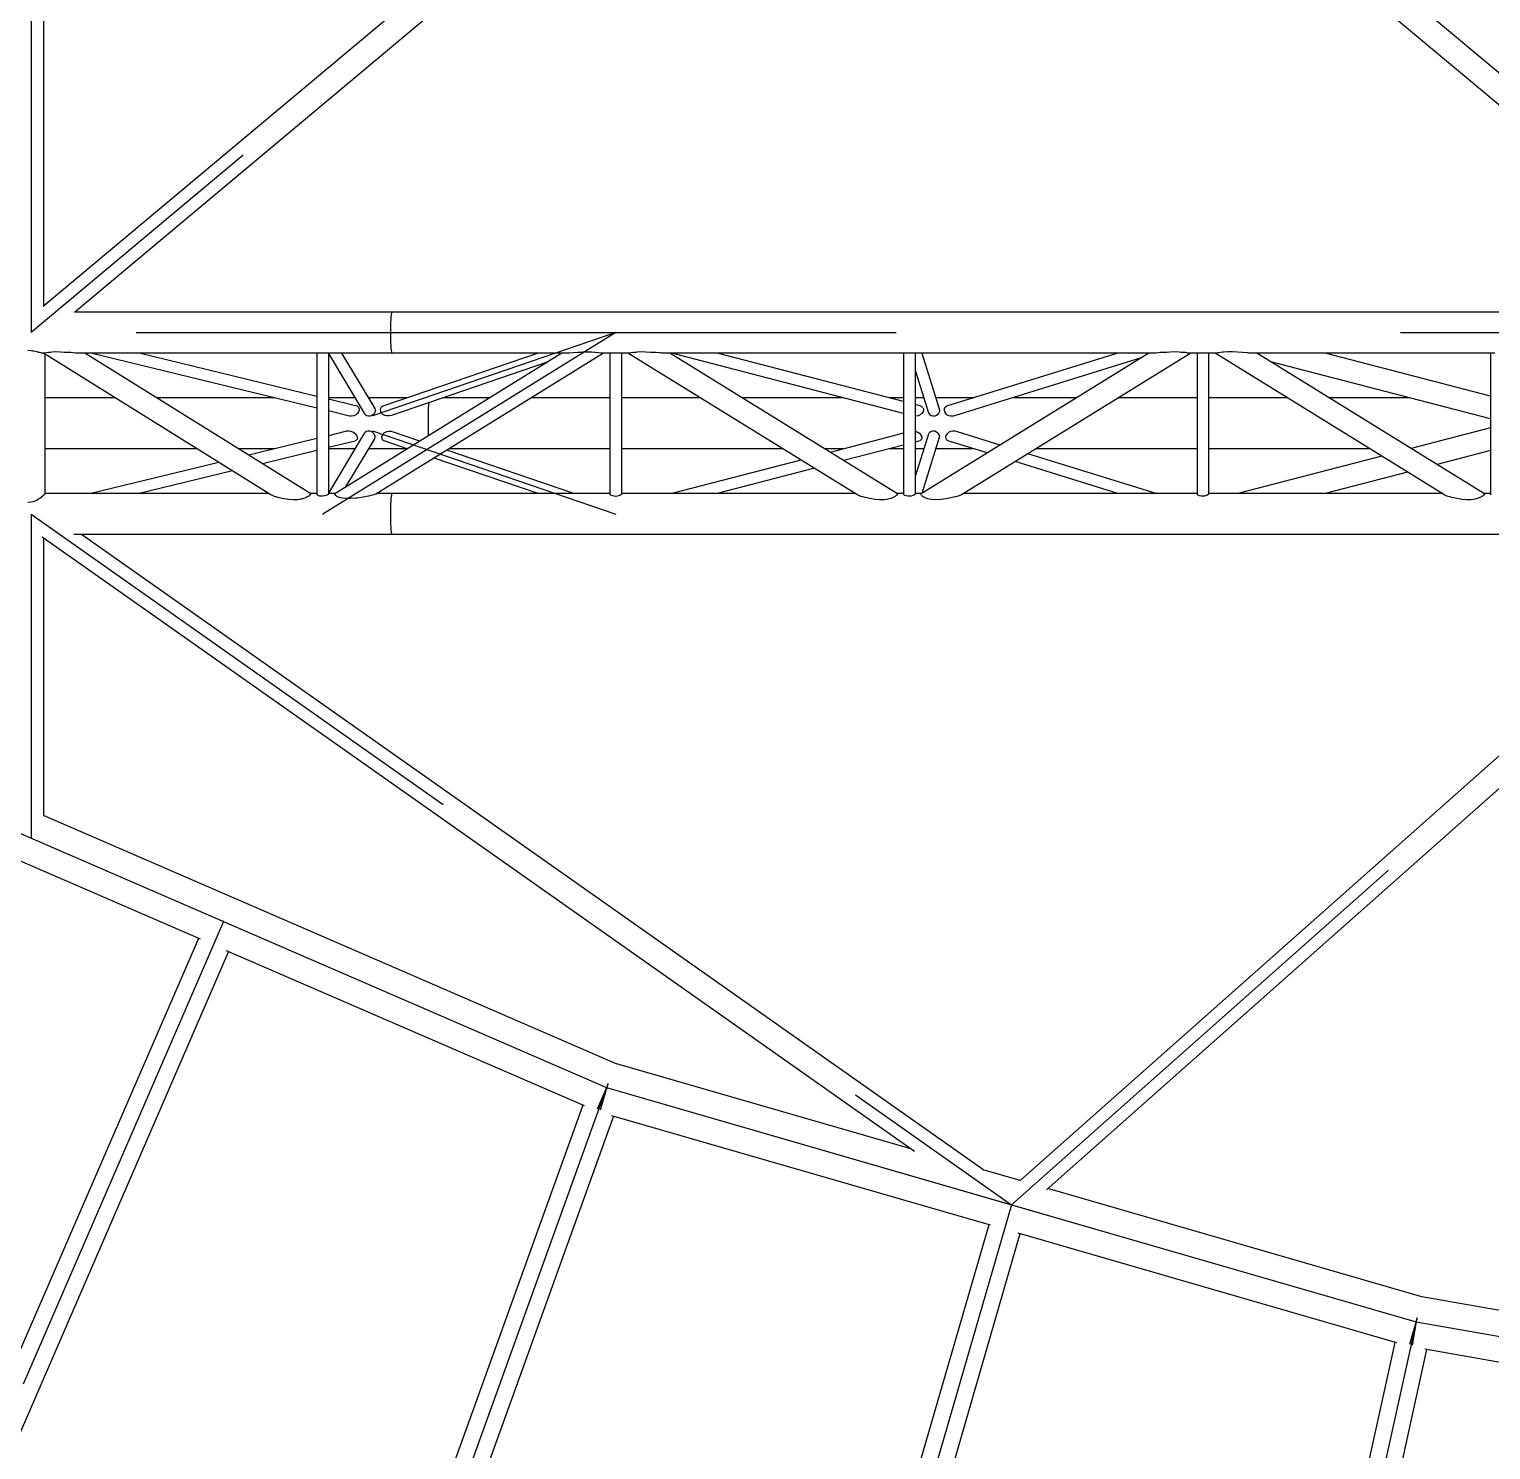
# Model space of a CAD drawing. Header units: millimetres. Extents: x 150209.93 to 150215.05, y 136675.65 to 136679.93.
# Drawn here: x 150210.9472 to 150211.237, y 136675.9511 to 136676.2329 of the extents above; entities that cross this region are included whole.
import ezdxf

# ---------------------------------------------------------------- set-up
doc = ezdxf.new("R2010")
doc.units = ezdxf.units.MM
doc.header["$LTSCALE"] = 0.25
doc.linetypes.add('CENTER', pattern=[50.8, 31.75, -6.35, 6.35, -6.35])
doc.linetypes.add('XKITLINE00', pattern=[0])

# ---------------------------------------------------------------- blocks, each defined once
blk = doc.blocks.new('çatıı')
at = {"color": 8, "linetype": 'CENTER'}
for p, q in [((10096.4, 4170.3), (11840, 2710.3)), ((11840, 4170.3), (10096.4, 2710.3)), ((10096.4, 4170.3), (10096.4, 2710.3)), ((9200.8, 2710.3), (10454.1, 2710.3)), ((10676, 2710.3), (10385.5, 2530.3)), ((10676, 2710.3), (10434.8, 2627.8)), ((10454.1, 2710.3), (11840, 2710.3)), ((10434.8, 2612.8), (10676, 2530.3)), ((10096.4, 2530.3), (11068.2, 1845.4)), ((10096.4, 2530.3), (10096.5, 2209)), ((11068.2, 1845.4), (11840, 2530.3)), ((9907.7, 2290.9), (10666.9, 1961.6)), ((9907.7, 2290.9), (10666.9, 1961.6)), ((9907.7, 2290.9), (10287.3, 2126.2)), ((10287.3, 2126.2), (9874.3, 1173.8)), ((10287.3, 2126.2), (9923.4, 1287.1)), ((10287.3, 2126.2), (10666.9, 1961.6)), ((10666.9, 1961.6), (10319.5, 997.3)), ((10666.9, 1961.6), (10361.4, 1113.5)), ((10666.9, 1961.6), (11469.5, 1729.3)), ((10666.9, 1961.6), (11469.5, 1729.3)), ((10666.9, 1961.6), (11068.2, 1845.4)), ((11068.2, 1845.4), (10779.5, 848)), ((11068.2, 1845.4), (10813.8, 966.6)), ((11068.2, 1845.4), (11469.5, 1729.3)), ((11469.5, 1729.3), (11248, 728.5)), ((11469.5, 1729.3), (11274.7, 849.1)), ((11469.5, 1729.3), (12015, 1633.6)), ((11469.5, 1729.3), (12015, 1633.6)), ((11469.5, 1729.3), (11840, 1664.3))]:
    blk.add_line(p, q, dxfattribs=at)
at = {"color": 8, "linetype": 'XKITLINE00'}
for p, q in [((10108.6, 4144.2), (10108.6, 2736.4)), ((11763.8, 4122.4), (10108.5, 2736.3)), ((11763.8, 4090.6), (10139.3, 2730.3)), ((11763.8, 2790), (10987.2, 3440.3)), ((11763.8, 2758.2), (10968.2, 3424.4)), ((10454.1, 2730.6), (10139.6, 2730.6)), ((10453.1, 2725.8), (10453, 2723.3)), ((10453.4, 2727.9), (10453.1, 2725.8)), ((10453.6, 2729.4), (10453.4, 2727.9)), ((10453.8, 2730.3), (10453.6, 2729.4)), ((10453.8, 2730.3), (10453.6, 2729.4)), ((10454.1, 2730.6), (10453.8, 2730.3)), ((10454.1, 2730.6), (10453.8, 2730.3)), ((11718.1, 2730.6), (10454.1, 2730.6)), ((10452.7, 2717.2), (10452.6, 2713.8)), ((10452.6, 2713.8), (10452.6, 2710.3)), ((10452.6, 2710.3), (10452.6, 2706.7)), ((10452.8, 2720.4), (10452.7, 2717.2)), ((10453, 2723.3), (10452.8, 2720.4)), ((10452.6, 2706.7), (10452.7, 2703.3)), ((10452.7, 2703.3), (10452.8, 2700.1)), ((10452.8, 2700.1), (10453, 2697.2)), ((10453, 2697.2), (10453.1, 2694.7)), ((10096.4, 2692.3), (10093.3, 2692.4)), ((10098, 2692), (10096.4, 2692.3)), ((10099.4, 2691.9), (10098, 2692)), ((10102.3, 2691.3), (10099.4, 2691.9)), ((10103.8, 2690.7), (10102.3, 2691.3)), ((10104.9, 2690.6), (10103.8, 2690.7)), ((10107.1, 2690), (10104.9, 2690.6)), ((10108.4, 2689.9), (10107.1, 2690)), ((10109.2, 2690), (10107.8, 2690)), ((10108.4, 2689.9), (10108.3, 2690)), ((10108.5, 2689.9), (10108.4, 2690)), ((10108.7, 2689.8), (10108.4, 2689.9)), ((10109.6, 2690), (10108.5, 2689.9)), ((10108.5, 2689.9), (10108.5, 2689.9)), ((10109.3, 2689.3), (10108.7, 2689.8)), ((10334, 2549.5), (10108.7, 2689.8)), ((10108.9, 2689.6), (10108.8, 2689.6)), ((10109.5, 2689.2), (10109.3, 2689.3)), ((10110.1, 2690), (10109.6, 2690)), ((10110, 2688.9), (10110, 2550.4)), ((10111.2, 2690.3), (10110.1, 2690)), ((10113.7, 2690.6), (10111.2, 2690.3)), ((10115.7, 2690.7), (10113.7, 2690.6)), ((10117, 2690.9), (10115.7, 2690.7)), ((10121, 2691.1), (10117, 2690.9)), ((10125.7, 2691), (10121, 2691.1)), ((10129.6, 2690.7), (10125.7, 2691)), ((10130.8, 2690.7), (10129.6, 2690.7)), ((10135.7, 2690.4), (10130.8, 2690.7)), ((10140.4, 2690), (10135.7, 2690.4)), ((10140.7, 2690), (10140.4, 2690)), ((10144.1, 2690), (10140.7, 2690)), ((10383.8, 2690), (10142.9, 2690)), ((10146.1, 2689.9), (10144.1, 2690)), ((10145.5, 2690), (10145.2, 2689.9)), ((10146.5, 2690), (10146.1, 2689.9)), ((10373.8, 2550.4), (10149.6, 2690)), ((10379.8, 2635.4), (10155.7, 2690)), ((10379.8, 2647), (10203.6, 2690)), ((10379.8, 2690), (10379.8, 2549.8)), ((10380.6, 2689.9), (10380.4, 2690)), ((10380.9, 2689.9), (10380.6, 2689.9)), ((10382.2, 2690), (10380.9, 2689.9)), ((10381.1, 2689.9), (10380.9, 2690)), ((10383.8, 2690), (10382.2, 2690)), ((10385.6, 2690), (10383.8, 2690)), ((10454.1, 2690), (10385.6, 2690)), ((10387.4, 2690), (10385.6, 2690)), ((10388.9, 2689.9), (10387.4, 2690)), ((10389.2, 2690), (10388.9, 2689.9)), ((10389.3, 2689.9), (10388.9, 2689.9)), ((10389.7, 2690), (10389.3, 2689.9)), ((10391.2, 2690), (10391.2, 2550.3)), ((10391.2, 2689.7), (10426.7, 2630.3)), ((10622.5, 2690), (10397.4, 2550.5)), ((10404.2, 2690), (10437.1, 2635.1)), ((10664, 2690), (10438.2, 2550.1)), ((10599.1, 2690), (10445.1, 2637.3)), ((10453.1, 2694.7), (10453.4, 2692.7)), ((10453.4, 2692.7), (10453.6, 2691.2)), ((10453.6, 2691.2), (10453.8, 2690.3)), ((10453.6, 2691.2), (10453.8, 2690.3)), ((10608.1, 2681), (10453.6, 2628.2)), ((10453.8, 2690.3), (10454.1, 2690)), ((10453.8, 2690.3), (10454.1, 2690)), ((10630.2, 2690), (10454.1, 2690)), ((10625.2, 2689.9), (10625.1, 2690)), ((10626.1, 2690), (10625.2, 2689.9)), ((10629.2, 2690), (10626.1, 2690)), ((10630, 2690), (10629.2, 2690)), ((10633.4, 2690.2), (10630, 2690)), ((10638.1, 2690.5), (10633.4, 2690.2)), ((10640.7, 2690.6), (10638.1, 2690.5)), ((10643.1, 2690.8), (10640.7, 2690.6)), ((10648, 2690.9), (10643.1, 2690.8)), ((10652.4, 2690.8), (10648, 2690.9)), ((10654.9, 2690.6), (10652.4, 2690.8)), ((10656, 2690.5), (10654.9, 2690.6)), ((10659.1, 2690.3), (10656, 2690.5)), ((10661.3, 2690), (10659.1, 2690.3)), ((10661.4, 2690), (10661.3, 2690)), ((10674.3, 2690), (10661.4, 2690)), ((10663.2, 2690), (10661.4, 2690)), ((10662.8, 2690), (10662.7, 2690)), ((10663.7, 2689.9), (10663.2, 2690)), ((10663.8, 2690), (10663.7, 2689.9)), ((10670.3, 2690), (10670.3, 2550)), ((10671.4, 2689.9), (10671.1, 2690)), ((10671.4, 2689.9), (10671.4, 2689.9)), ((10672.7, 2689.9), (10671.4, 2689.9)), ((10671.7, 2689.9), (10671.6, 2690)), ((10671.8, 2689.9), (10671.7, 2689.9)), ((10674.3, 2690), (10672.7, 2689.9)), ((10676, 2690), (10674.3, 2690)), ((10689.1, 2690), (10676, 2690)), ((10677.8, 2690), (10676, 2690)), ((10679.4, 2689.9), (10677.8, 2690)), ((10680.2, 2689.9), (10679.4, 2689.9)), ((10680.1, 2690), (10679.7, 2689.9)), ((10680.6, 2690), (10680.2, 2689.9)), ((10681.7, 2690), (10681.7, 2550.2)), ((10915.1, 2549.6), (10688.1, 2690)), ((10688.3, 2689.9), (10688.2, 2690)), ((10689.4, 2690), (10688.3, 2689.9)), ((10690.3, 2690), (10689.4, 2690)), ((10691.1, 2690.3), (10690.3, 2690)), ((10693.6, 2690.6), (10691.1, 2690.3)), ((10696, 2690.7), (10693.6, 2690.6)), ((10696.9, 2690.9), (10696, 2690.7)), ((10700.8, 2691.1), (10696.9, 2690.9)), ((10705.4, 2691), (10700.8, 2691.1)), ((10710.5, 2690.7), (10705.4, 2691)), ((10715.5, 2690.5), (10710.5, 2690.7)), ((10720.2, 2690.1), (10715.5, 2690.5)), ((10721.2, 2690), (10720.2, 2690.1)), ((10724, 2690), (10721.2, 2690)), ((10965.4, 2690), (10724, 2690)), ((10726.5, 2689.9), (10724, 2690)), ((10726, 2690), (10725.6, 2689.9)), ((10726.8, 2690), (10726.5, 2689.9)), ((10955.3, 2550.4), (10729.6, 2690)), ((10961.3, 2630.1), (10731.5, 2690)), ((10961.3, 2641.8), (10776.5, 2690)), ((10961.3, 2690), (10961.3, 2550)), ((10962.4, 2689.9), (10962.1, 2690)), ((10962.5, 2689.9), (10962.4, 2689.9)), ((10963.8, 2690), (10962.5, 2689.9)), ((10962.8, 2689.9), (10962.6, 2690)), ((10965.4, 2690), (10963.8, 2690)), ((10967.2, 2690), (10965.4, 2690)), ((11209.5, 2690), (10967.2, 2690)), ((10968.9, 2690), (10967.2, 2690)), ((10970.5, 2689.9), (10968.9, 2690)), ((10971.1, 2689.9), (10970.5, 2689.9)), ((10971.1, 2690), (10970.7, 2689.9)), ((10971.6, 2690), (10971.1, 2689.9)), ((10972.7, 2690), (10972.7, 2550.2)), ((11204.4, 2690), (10978.9, 2550.5)), ((10979.3, 2690), (10996.9, 2633.8)), ((11173.7, 2690), (11003.9, 2637.2)), ((11196.9, 2685.3), (11012.7, 2628)), ((11246, 2690), (11018.7, 2549.4)), ((11206.8, 2689.9), (11206.5, 2690)), ((11208, 2689.9), (11206.8, 2689.9)), ((11207.7, 2689.9), (11207.5, 2690)), ((11211.2, 2690), (11208, 2689.9)), ((11211.6, 2690), (11211.2, 2690)), ((11215.6, 2690.4), (11211.6, 2690)), ((11220.3, 2690.7), (11215.6, 2690.4)), ((11222.4, 2690.7), (11220.3, 2690.7)), ((11225.4, 2691), (11222.4, 2690.7)), ((11230.3, 2691.1), (11225.4, 2691)), ((11234.5, 2691), (11230.3, 2691.1)), ((11236.6, 2690.7), (11234.5, 2691)), ((11238.2, 2690.7), (11236.6, 2690.7)), ((11241.2, 2690.4), (11238.2, 2690.7)), ((11243.1, 2690), (11241.2, 2690.4)), ((11243.4, 2690), (11243.1, 2690)), ((11245.1, 2689.9), (11243.4, 2690)), ((11256.2, 2690), (11244.3, 2690)), ((11245.5, 2689.9), (11245.1, 2689.9)), ((11245.7, 2690), (11245.5, 2689.9)), ((11252.3, 2690), (11252.3, 2550)), ((11253.3, 2689.9), (11253.1, 2690)), ((11253.4, 2689.9), (11253.3, 2689.9)), ((11254.7, 2689.9), (11253.4, 2689.9)), ((11253.7, 2689.9), (11253.5, 2690)), ((11253.8, 2689.9), (11253.7, 2689.9)), ((11256.2, 2690), (11254.7, 2689.9)), ((11258, 2690), (11256.2, 2690)), ((11271.1, 2690), (11258, 2690)), ((11259.8, 2690), (11258, 2690)), ((11261.4, 2689.9), (11259.8, 2690)), ((11262.1, 2689.9), (11261.4, 2689.9)), ((11262.1, 2690), (11261.7, 2689.9)), ((11262.6, 2690), (11262.1, 2689.9)), ((11263.7, 2690), (11263.7, 2550.2)), ((11497, 2549.6), (11270.1, 2690)), ((11270.3, 2689.9), (11270.2, 2690)), ((11271.4, 2690), (11270.3, 2689.9)), ((11272.3, 2690), (11271.4, 2690)), ((11273.1, 2690.3), (11272.3, 2690)), ((11275.5, 2690.6), (11273.1, 2690.3)), ((11278, 2690.8), (11275.5, 2690.6)), ((11278.8, 2690.9), (11278, 2690.8)), ((11282.7, 2691.1), (11278.8, 2690.9)), ((11287.4, 2691.1), (11282.7, 2691.1)), ((11292.5, 2690.8), (11287.4, 2691.1)), ((11297.4, 2690.5), (11292.5, 2690.8)), ((11302.2, 2690.1), (11297.4, 2690.5)), ((11303.2, 2690), (11302.2, 2690.1)), ((11306, 2690), (11303.2, 2690)), ((11547.4, 2690), (11306, 2690)), ((11308.5, 2689.9), (11306, 2690)), ((11308, 2690), (11307.7, 2689.9)), ((11308.8, 2689.9), (11308.5, 2689.9)), ((11309, 2690), (11308.8, 2689.9)), ((11537.3, 2550.4), (11311.6, 2690)), ((11543.3, 2624.7), (11325.4, 2681.4)), ((11543.3, 2647.3), (11379.4, 2690)), ((11543.3, 2690), (11543.3, 2550)), ((10972.7, 2673.1), (10985.7, 2631.6)), ((10179.5, 2645.7), (10110, 2645.7)), ((10337.5, 2645.7), (10220.8, 2645.7)), ((10417.5, 2645.7), (10391.2, 2645.7)), ((10418.1, 2637.7), (10391.2, 2644.2)), ((10419.9, 2637.2), (10418.1, 2637.7)), ((10420.6, 2636.6), (10419.9, 2637.2)), ((10469.6, 2645.7), (10430.7, 2645.7)), ((10445.1, 2637.3), (10444.1, 2636.7)), ((10490.4, 2638.2), (10490.2, 2635.2)), ((10490.7, 2640.8), (10490.4, 2638.2)), ((10490.7, 2640.9), (10490.7, 2640.8)), ((10551, 2645.7), (10504.7, 2645.7)), ((10670.3, 2645.7), (10592.5, 2645.7)), ((10759.7, 2645.7), (10681.7, 2645.7)), ((10901.6, 2645.7), (10801.2, 2645.7)), ((10961.3, 2645.7), (10946.6, 2645.7)), ((10981.3, 2645.7), (10972.7, 2645.7)), ((10977.6, 2637.6), (10972.7, 2638.9)), ((10979.3, 2637.1), (10977.6, 2637.6)), ((10979.9, 2636.5), (10979.3, 2637.1)), ((11031.3, 2645.7), (10993.2, 2645.7)), ((11003.9, 2637.2), (11003, 2636.5)), ((11132.8, 2645.7), (11069.5, 2645.7)), ((11252.3, 2645.7), (11174.4, 2645.7)), ((11341.7, 2645.7), (11263.7, 2645.7)), ((11462.6, 2645.7), (11383.2, 2645.7)), ((10412, 2627.5), (10391.2, 2632.6)), ((10414.2, 2627.5), (10412, 2627.5)), ((10416.4, 2627.9), (10414.2, 2627.5)), ((10418.4, 2628.9), (10416.4, 2627.9)), ((10419.2, 2629.7), (10418.4, 2628.9)), ((10420, 2630.2), (10419.2, 2629.7)), ((10421.1, 2631.8), (10420, 2630.2)), ((10421.1, 2636.2), (10420.6, 2636.6)), ((10421.1, 2636.2), (10421.7, 2634.9)), ((10421.6, 2633.3), (10421.1, 2631.8)), ((10421.7, 2633.4), (10421.6, 2633.3)), ((10421.7, 2634.9), (10421.7, 2633.4)), ((10426.7, 2630.3), (10427.2, 2629.6)), ((10427.2, 2629.6), (10427.7, 2628.9)), ((10429.1, 2627.9), (10427.7, 2628.9)), ((10430.8, 2627.4), (10429.1, 2627.9)), ((10432.5, 2627.5), (10430.8, 2627.4)), ((10434.2, 2628), (10432.5, 2627.5)), ((10435.7, 2629), (10434.2, 2628)), ((10436.2, 2629.6), (10435.7, 2629)), ((10436.8, 2630.4), (10436.2, 2629.6)), ((10437.4, 2632), (10436.8, 2630.4)), ((10437.1, 2635.1), (10437.5, 2633.6)), ((10437.5, 2633.2), (10437.4, 2632)), ((10437.5, 2633.6), (10437.5, 2633.2)), ((10442.7, 2635.1), (10442.4, 2633.6)), ((10442.4, 2633.6), (10442.5, 2633.4)), ((10442.5, 2633.4), (10442.7, 2632)), ((10443.6, 2636.4), (10442.7, 2635.1)), ((10442.7, 2632), (10443.7, 2630.4)), ((10444.1, 2636.7), (10443.6, 2636.4)), ((10444.4, 2629.8), (10443.7, 2630.4)), ((10445.1, 2629.1), (10444.4, 2629.8)), ((10447, 2628.1), (10445.1, 2629.1)), ((10449.2, 2627.6), (10447, 2628.1)), ((10451.4, 2627.6), (10449.2, 2627.6)), ((10453.6, 2628.2), (10451.4, 2627.6)), ((10490, 2628.1), (10489.9, 2624.2)), ((10489.9, 2624.2), (10489.9, 2620.3)), ((10490.1, 2631.8), (10490, 2628.1)), ((10490.2, 2635.2), (10490.1, 2631.8)), ((10973.6, 2627.4), (10972.7, 2627.4)), ((10975.8, 2627.8), (10973.6, 2627.4)), ((10977.8, 2628.7), (10975.8, 2627.8)), ((10978.9, 2629.6), (10977.8, 2628.7)), ((10979.4, 2630), (10978.9, 2629.6)), ((10980.6, 2631.6), (10979.4, 2630)), ((10980.5, 2636.1), (10979.9, 2636.5)), ((10980.5, 2636.1), (10981.2, 2634.8)), ((10981.1, 2633.2), (10980.6, 2631.6)), ((10981.2, 2634.8), (10981.1, 2633.2)), ((10985.7, 2631.6), (10986.3, 2630.1)), ((10986.3, 2630.1), (10986.6, 2629.6)), ((10986.6, 2629.6), (10987.4, 2628.8)), ((10988.8, 2627.8), (10987.4, 2628.8)), ((10990.6, 2627.4), (10988.8, 2627.8)), ((10992.3, 2627.5), (10990.6, 2627.4)), ((10994, 2628.1), (10992.3, 2627.5)), ((10995.4, 2629.2), (10994, 2628.1)), ((10995.7, 2629.6), (10995.4, 2629.2)), ((10996.4, 2630.6), (10995.7, 2629.6)), ((10996.9, 2632.2), (10996.4, 2630.6)), ((10996.9, 2633.8), (10996.9, 2633.2)), ((10996.9, 2633.2), (10996.9, 2632.2)), ((11001.7, 2635), (11001.5, 2633.4)), ((11001.5, 2633.4), (11001.5, 2633.2)), ((11001.5, 2633.2), (11001.8, 2631.8)), ((11002.5, 2636.2), (11001.7, 2635)), ((11001.8, 2631.8), (11002.8, 2630.2)), ((11003, 2636.5), (11002.5, 2636.2)), ((11003.5, 2629.6), (11002.8, 2630.2)), ((11004.3, 2628.9), (11003.5, 2629.6)), ((11006.1, 2627.9), (11004.3, 2628.9)), ((11008.3, 2627.4), (11006.1, 2627.9)), ((11010.6, 2627.5), (11008.3, 2627.4)), ((11012.7, 2628), (11010.6, 2627.5)), ((10409.1, 2612.4), (10391.2, 2608)), ((10426.4, 2609.9), (10391.2, 2550.9)), ((10411.5, 2612.5), (10409.1, 2612.4)), ((10413.8, 2612.1), (10411.5, 2612.5)), ((10415.9, 2611.2), (10413.8, 2612.1)), ((10417.2, 2610.2), (10415.9, 2611.2)), ((10417.7, 2609.9), (10417.2, 2610.2)), ((10417.7, 2609.9), (10419, 2608.4)), ((10419, 2608.4), (10419.7, 2606.8)), ((10426.7, 2610.3), (10426.4, 2609.9)), ((10427.5, 2611.2), (10426.7, 2610.3)), ((10428.9, 2612.1), (10427.5, 2611.2)), ((10430.6, 2612.5), (10428.9, 2612.1)), ((10432.4, 2612.4), (10430.6, 2612.5)), ((10434.1, 2611.8), (10432.4, 2612.4)), ((10435.5, 2610.8), (10434.1, 2611.8)), ((10435.5, 2610.8), (10435.8, 2610.3)), ((10435.8, 2610.3), (10436.5, 2609.4)), ((10436.5, 2609.4), (10437.1, 2607.8)), ((10444.3, 2608.1), (10443.9, 2606.5)), ((10445.3, 2609.6), (10444.3, 2608.1)), ((10445.9, 2610.1), (10445.3, 2609.6)), ((10446.9, 2610.9), (10445.9, 2610.1)), ((10448.8, 2611.9), (10446.9, 2610.9)), ((10451.1, 2612.3), (10448.8, 2611.9)), ((10453.4, 2612.3), (10451.1, 2612.3)), ((10455.6, 2611.7), (10453.4, 2612.3)), ((10481.7, 2602.7), (10455.6, 2611.7)), ((10489.9, 2620.3), (10489.9, 2616.3)), ((10489.9, 2616.3), (10490, 2612.4)), ((10490, 2612.4), (10490.1, 2608.7)), ((10490.1, 2608.7), (10490.1, 2608)), ((10961.3, 2610.4), (10888.7, 2591.5)), ((10973.5, 2612.2), (10972.7, 2612.3)), ((10985.6, 2608.5), (10972.7, 2567.5)), ((10975.6, 2611.3), (10973.5, 2612.2)), ((10977, 2610.3), (10975.6, 2611.3)), ((10977.3, 2610.1), (10977, 2610.3)), ((10977.3, 2610.1), (10978.6, 2608.6)), ((10978.6, 2608.6), (10979.3, 2607)), ((10986.2, 2610), (10985.6, 2608.5)), ((10986.4, 2610.3), (10986.2, 2610)), ((10987.3, 2611.3), (10986.4, 2610.3)), ((10988.8, 2612.2), (10987.3, 2611.3)), ((10990.5, 2612.6), (10988.8, 2612.2)), ((10992.3, 2612.4), (10990.5, 2612.6)), ((10994, 2611.7), (10992.3, 2612.4)), ((10995.3, 2610.6), (10994, 2611.7)), ((10995.3, 2610.6), (10995.6, 2610.3)), ((10995.6, 2610.3), (10996.3, 2609.2)), ((10996.3, 2609.2), (10996.8, 2607.6)), ((11003.3, 2608.3), (11003, 2606.7)), ((11004.4, 2609.8), (11003.3, 2608.3)), ((11005, 2610.3), (11004.4, 2609.8)), ((11006, 2611.1), (11005, 2610.3)), ((11008, 2612.1), (11006, 2611.1)), ((11010.3, 2612.5), (11008, 2612.1)), ((11012.6, 2612.5), (11010.3, 2612.5)), ((11014.8, 2611.9), (11012.6, 2612.5)), ((11057, 2598.8), (11014.8, 2611.9)), ((11543.3, 2615.8), (11464.6, 2595.3)), ((10261.1, 2594.9), (10110, 2594.9)), ((10337.4, 2594.9), (10302.4, 2594.9)), ((10379.8, 2605.2), (10312.2, 2588.7)), ((10416.4, 2602.4), (10391.2, 2596.3)), ((10417.5, 2594.9), (10391.2, 2594.9)), ((10436.7, 2604.8), (10408.2, 2557.2)), ((10418.1, 2603), (10416.4, 2602.4)), ((10418.7, 2603.5), (10418.1, 2603)), ((10419.3, 2604), (10418.7, 2603.5)), ((10419.9, 2605.3), (10419.3, 2604)), ((10419.7, 2606.8), (10419.7, 2606.7)), ((10419.7, 2606.7), (10419.9, 2605.3)), ((10469, 2594.9), (10430.7, 2594.9)), ((10437.1, 2606.2), (10436.7, 2604.8)), ((10437.1, 2607.8), (10437.1, 2606.7)), ((10437.1, 2606.7), (10437.1, 2606.2)), ((10443.9, 2606.5), (10444.1, 2605)), ((10443.9, 2606.5), (10443.9, 2606.5)), ((10444.1, 2605), (10445, 2603.7)), ((10445.6, 2603.3), (10445, 2603.7)), ((10446.4, 2602.8), (10445.6, 2603.3)), ((10469.2, 2595), (10446.4, 2602.8)), ((10634.3, 2550.6), (10508.4, 2593.6)), ((10670.3, 2594.9), (10510.5, 2594.9)), ((10841.9, 2594.9), (10681.7, 2594.9)), ((10901.6, 2594.9), (10883.3, 2594.9)), ((10961.3, 2598.7), (10902.1, 2583.3)), ((10961.3, 2594.9), (10946.6, 2594.9)), ((10976, 2602.5), (10972.7, 2601.7)), ((10981.3, 2594.9), (10972.7, 2594.9)), ((10977.7, 2603.1), (10976, 2602.5)), ((10978.1, 2603.5), (10977.7, 2603.1)), ((10978.9, 2604.1), (10978.1, 2603.5)), ((10979.5, 2605.4), (10978.9, 2604.1)), ((10979.3, 2607), (10979.3, 2606.7)), ((10979.3, 2606.7), (10979.5, 2605.4)), ((10996.7, 2606.1), (10979.4, 2550.8)), ((11031.3, 2594.9), (10993.2, 2594.9)), ((10996.8, 2607.6), (10996.7, 2606.7)), ((10996.7, 2606.7), (10996.7, 2606.1)), ((11002.9, 2606.7), (11003.1, 2605.2)), ((11003, 2606.7), (11002.9, 2606.7)), ((11003.1, 2605.2), (11003.9, 2603.9)), ((11004.5, 2603.5), (11003.9, 2603.9)), ((11005.3, 2603), (11004.5, 2603.5)), ((11044.2, 2590.9), (11005.3, 2603)), ((11252.3, 2594.9), (11092.2, 2594.9)), ((11423.8, 2594.9), (11263.7, 2594.9)), ((10282.6, 2581.5), (10155.7, 2550.6)), ((10379.8, 2593.5), (10325.7, 2580.3)), ((10599.1, 2550.6), (10495.9, 2585.9)), ((10859.5, 2583.9), (10731.5, 2550.6)), ((11173.7, 2550.6), (11071.8, 2582.3)), ((11211.8, 2550.6), (11084.6, 2590.2)), ((11435.4, 2587.7), (11292.7, 2550.6)), ((11543.3, 2593.3), (11490.2, 2579.5)), ((10296, 2573.1), (10203.6, 2550.6)), ((10872.9, 2575.7), (10776.5, 2550.6)), ((11461, 2571.9), (11379.2, 2550.6)), ((10109.8, 2550.1), (10109.7, 2549.7)), ((10110, 2550.4), (10109.8, 2550.1)), ((10332.2, 2550.6), (10110, 2550.6)), ((10379.8, 2550.6), (10373.5, 2550.6)), ((10373.8, 2550.4), (10373.5, 2550.1)), ((10373.5, 2550.1), (10373.5, 2550)), ((10391.1, 2550.1), (10390.9, 2549.8)), ((10391.2, 2550.3), (10391.1, 2550.1)), ((10397.5, 2550.6), (10391.2, 2550.6)), ((10397.4, 2550.4), (10397.1, 2550.2)), ((10397.1, 2550.2), (10397.4, 2549.6)), ((10397.4, 2550.5), (10397.4, 2550.4)), ((10438.2, 2550.1), (10436.6, 2549.6)), ((10454.1, 2550.6), (10439, 2550.6)), ((10453.8, 2550.3), (10453.6, 2549.4)), ((10453.8, 2550.3), (10453.6, 2549.4)), ((10454.1, 2550.6), (10453.8, 2550.3)), ((10454.1, 2550.6), (10453.8, 2550.3)), ((10670.3, 2550.6), (10454.1, 2550.6)), ((10681.7, 2550.1), (10681.5, 2549.7)), ((10913.5, 2550.6), (10681.7, 2550.6)), ((10681.7, 2550.2), (10681.7, 2550.1)), ((10961.3, 2550.6), (10955, 2550.6)), ((10955.3, 2550.4), (10955.1, 2550.1)), ((10955.1, 2550.1), (10955.2, 2549.9)), ((10972.7, 2550.1), (10972.5, 2549.7)), ((10979.1, 2550.6), (10972.7, 2550.6)), ((10972.7, 2550.2), (10972.7, 2550.1)), ((10978.9, 2550.5), (10978.6, 2550.1)), ((10978.6, 2550.1), (10978.6, 2549.4)), ((11252.3, 2550.6), (11020.6, 2550.6)), ((11263.7, 2550.1), (11263.4, 2549.7)), ((11495.4, 2550.6), (11263.7, 2550.6)), ((11263.7, 2550.2), (11263.7, 2550.1)), ((11543.3, 2550.6), (11536.9, 2550.6)), ((11537.3, 2550.4), (11537, 2550.1)), ((11537, 2550.1), (11537.1, 2549.9)), ((10096.4, 2542), (10093.3, 2541.9)), ((10098, 2542.4), (10096.4, 2542)), ((10099.4, 2542.8), (10098, 2542.4)), ((10102.3, 2544), (10099.4, 2542.8)), ((10103.8, 2545.1), (10102.3, 2544)), ((10104.9, 2545.6), (10103.8, 2545.1)), ((10107.1, 2547.3), (10104.9, 2545.6)), ((10108.7, 2548.7), (10107.1, 2547.3)), ((10108.9, 2549), (10108.7, 2548.7)), ((10109.7, 2549.7), (10108.9, 2549)), ((10334.8, 2549), (10334, 2549.5)), ((10335.6, 2548.6), (10334.8, 2549)), ((10338.4, 2547.5), (10335.6, 2548.6)), ((10339.3, 2547.3), (10338.4, 2547.5)), ((10342.4, 2546.4), (10339.3, 2547.3)), ((10346.9, 2545.5), (10342.4, 2546.4)), ((10349.6, 2545.1), (10346.9, 2545.5)), ((10351.7, 2544.8), (10349.6, 2545.1)), ((10356.5, 2544.4), (10351.7, 2544.8)), ((10360.8, 2544.6), (10356.5, 2544.4)), ((10363.5, 2545.1), (10360.8, 2544.6)), ((10364.4, 2545.2), (10363.5, 2545.1)), ((10367.5, 2546.1), (10364.4, 2545.2)), ((10369.8, 2547.2), (10367.5, 2546.1)), ((10369.9, 2547.3), (10369.8, 2547.2)), ((10371.7, 2548.2), (10369.9, 2547.3)), ((10372.4, 2549), (10371.7, 2548.2)), ((10372.9, 2549.2), (10372.4, 2549)), ((10373.5, 2550), (10372.9, 2549.2)), ((10379.8, 2549.8), (10380.1, 2549.3)), ((10380.6, 2549), (10380.1, 2549.3)), ((10380.9, 2548.8), (10380.6, 2549)), ((10382.2, 2548.2), (10380.9, 2548.8)), ((10383.8, 2548), (10382.2, 2548.2)), ((10385.6, 2548), (10383.8, 2548)), ((10387.4, 2548.3), (10385.6, 2548)), ((10388.9, 2548.8), (10387.4, 2548.3)), ((10389.3, 2549), (10388.9, 2548.8)), ((10390.2, 2549.3), (10389.3, 2549)), ((10390.9, 2549.8), (10390.2, 2549.3)), ((10397.4, 2549.6), (10398.1, 2548.7)), ((10397.4, 2549.6), (10397.4, 2549.6)), ((10399.2, 2548.2), (10398.1, 2548.7)), ((10399.2, 2548.2), (10399.6, 2547.7)), ((10401.9, 2546.8), (10399.6, 2547.7)), ((10404.8, 2546.2), (10401.9, 2546.8)), ((10405, 2546.1), (10404.8, 2546.2)), ((10408.8, 2545.6), (10405, 2546.1)), ((10413.5, 2545.6), (10408.8, 2545.6)), ((10418.7, 2546), (10413.5, 2545.6)), ((10419.6, 2546.2), (10418.7, 2546)), ((10423.9, 2546.7), (10419.6, 2546.2)), ((10428.8, 2547.6), (10423.9, 2546.7)), ((10430.9, 2548.2), (10428.8, 2547.6)), ((10433.1, 2548.6), (10430.9, 2548.2)), ((10436.4, 2549.5), (10433.1, 2548.6)), ((10436.6, 2549.6), (10436.4, 2549.5)), ((10452.7, 2537.2), (10452.6, 2533.8)), ((10452.8, 2540.4), (10452.7, 2537.2)), ((10452.9, 2543.3), (10452.8, 2540.4)), ((10453.1, 2545.8), (10452.9, 2543.3)), ((10453.3, 2547.9), (10453.1, 2545.8)), ((10453.6, 2549.4), (10453.3, 2547.9)), ((10670.3, 2550), (10670.6, 2549.4)), ((10671.4, 2549), (10670.6, 2549.4)), ((10671.4, 2548.9), (10671.4, 2549)), ((10672.7, 2548.4), (10671.4, 2548.9)), ((10674.3, 2548), (10672.7, 2548.4)), ((10676, 2547.9), (10674.3, 2548)), ((10677.8, 2548.1), (10676, 2547.9)), ((10679.4, 2548.6), (10677.8, 2548.1)), ((10680.2, 2549), (10679.4, 2548.6)), ((10680.6, 2549.2), (10680.2, 2549)), ((10681.5, 2549.7), (10680.6, 2549.2)), ((10916.1, 2549), (10915.1, 2549.6)), ((10916.6, 2548.8), (10916.1, 2549)), ((10919.4, 2547.7), (10916.6, 2548.8)), ((10920.9, 2547.3), (10919.4, 2547.7)), ((10923.4, 2546.6), (10920.9, 2547.3)), ((10928, 2545.6), (10923.4, 2546.6)), ((10931.4, 2545.1), (10928, 2545.6)), ((10932.9, 2544.9), (10931.4, 2545.1)), ((10937.8, 2544.4), (10932.9, 2544.9)), ((10942.2, 2544.5), (10937.8, 2544.4)), ((10945.8, 2545.1), (10942.2, 2544.5)), ((10946, 2545.1), (10945.8, 2545.1)), ((10949.2, 2545.9), (10946, 2545.1)), ((10951.6, 2547), (10949.2, 2545.9)), ((10951.9, 2547.3), (10951.6, 2547)), ((10953.4, 2548.1), (10951.9, 2547.3)), ((10954.2, 2549), (10953.4, 2548.1)), ((10954.5, 2549.1), (10954.2, 2549)), ((10955.2, 2549.9), (10954.5, 2549.1)), ((10961.3, 2550), (10961.7, 2549.4)), ((10962.4, 2549), (10961.7, 2549.4)), ((10962.5, 2548.9), (10962.4, 2549)), ((10963.8, 2548.3), (10962.5, 2548.9)), ((10965.4, 2548), (10963.8, 2548.3)), ((10967.2, 2548), (10965.4, 2548)), ((10968.9, 2548.2), (10967.2, 2548)), ((10970.5, 2548.7), (10968.9, 2548.2)), ((10971.1, 2549), (10970.5, 2548.7)), ((10971.7, 2549.2), (10971.1, 2549)), ((10972.5, 2549.7), (10971.7, 2549.2)), ((10979.1, 2549), (10978.6, 2549.4)), ((10979.1, 2549), (10979.3, 2548.4)), ((10980.7, 2547.4), (10979.3, 2548.4)), ((10980.9, 2547.4), (10980.7, 2547.4)), ((10982.6, 2546.3), (10980.9, 2547.4)), ((10985.5, 2545.4), (10982.6, 2546.3)), ((10987, 2545.2), (10985.5, 2545.4)), ((10989, 2544.7), (10987, 2545.2)), ((10993.3, 2544.5), (10989, 2544.7)), ((10998.2, 2544.7), (10993.3, 2544.5)), ((11001.2, 2545.2), (10998.2, 2544.7)), ((11003.3, 2545.4), (11001.2, 2545.2)), ((11008.3, 2546.3), (11003.3, 2545.4)), ((11012.5, 2547.4), (11008.3, 2546.3)), ((11012.9, 2547.4), (11012.5, 2547.4)), ((11016.4, 2548.5), (11012.9, 2547.4)), ((11017.7, 2549), (11016.4, 2548.5)), ((11018.7, 2549.4), (11017.7, 2549)), ((11252.3, 2550), (11252.6, 2549.5)), ((11253.3, 2549), (11252.6, 2549.5)), ((11253.4, 2549), (11253.3, 2549)), ((11254.7, 2548.4), (11253.4, 2549)), ((11256.2, 2548.1), (11254.7, 2548.4)), ((11258, 2548), (11256.2, 2548.1)), ((11259.8, 2548.2), (11258, 2548)), ((11261.4, 2548.6), (11259.8, 2548.2)), ((11262.1, 2549), (11261.4, 2548.6)), ((11262.6, 2549.2), (11262.1, 2549)), ((11263.4, 2549.7), (11262.6, 2549.2)), ((11498, 2549), (11497, 2549.6)), ((11498.4, 2548.8), (11498, 2549)), ((11501.3, 2547.8), (11498.4, 2548.8)), ((11502.9, 2547.4), (11501.3, 2547.8)), ((11505.3, 2546.6), (11502.9, 2547.4)), ((11509.9, 2545.7), (11505.3, 2546.6)), ((11513.4, 2545.2), (11509.9, 2545.7)), ((11514.8, 2544.9), (11513.4, 2545.2)), ((11519.7, 2544.5), (11514.8, 2544.9)), ((11524.1, 2544.6), (11519.7, 2544.5)), ((11527.9, 2545.2), (11524.1, 2544.6)), ((11531.1, 2546), (11527.9, 2545.2)), ((11533.5, 2547), (11531.1, 2546)), ((11533.8, 2547.4), (11533.5, 2547)), ((11535.3, 2548.1), (11533.8, 2547.4)), ((11536.2, 2549), (11535.3, 2548.1)), ((11536.5, 2549.1), (11536.2, 2549)), ((11537.1, 2549.9), (11536.5, 2549.1)), ((11543.3, 2550), (11543.6, 2549.4)), ((10452.6, 2533.8), (10452.6, 2530.3)), ((10452.6, 2530.3), (10452.6, 2526.7)), ((10452.6, 2526.7), (10452.7, 2523.3)), ((10452.7, 2523.3), (10452.8, 2520.1)), ((10972.3, 1898.1), (10107.5, 2507.5)), ((10108.6, 2506.8), (10108.6, 2230.8)), ((10454.1, 2510), (10138.8, 2510)), ((11040.9, 1879.6), (10146.3, 2510)), ((10452.8, 2520.1), (10452.9, 2517.2)), ((10452.9, 2517.2), (10453.1, 2514.7)), ((10453.1, 2514.7), (10453.3, 2512.7)), ((10453.3, 2512.7), (10453.6, 2511.2)), ((10453.6, 2511.2), (10453.8, 2510.3)), ((10453.6, 2511.2), (10453.8, 2510.3)), ((10453.8, 2510.3), (10454.1, 2510)), ((10453.8, 2510.3), (10454.1, 2510)), ((11718.1, 2510), (10454.1, 2510)), ((11763.8, 2478.9), (11076.5, 1869.1)), ((11763.8, 2446.4), (11103, 1860)), ((10264.2, 2108.6), (9909.2, 2262.5)), ((10675.6, 1985.5), (10108.6, 2231.4)), ((10262.4, 2109.3), (9947.4, 1383.1)), ((10292, 2096.5), (9977.1, 1370.2)), ((10645.1, 1943.4), (10290.2, 2097.3)), ((10968.6, 1900.7), (10675.6, 1985.5)), ((10668.5, 1965.2), (10657.6, 1940)), ((10668.1, 1965.4), (10660.4, 1939)), ((10665.6, 1957), (10665, 1957.2)), ((10665.7, 1957.1), (10665.1, 1957.3)), ((10643.5, 1944.1), (10379.3, 1210.7)), ((10643.5, 1944.1), (10379.3, 1210.8)), ((10673.8, 1933.2), (10409.6, 1199.8)), ((10673.9, 1933.2), (10409.7, 1199.8)), ((11047.5, 1825), (10672.1, 1933.7)), ((11076.9, 1869.4), (11040.4, 1879.9)), ((11475.2, 1754.1), (11104.5, 1861.4)), ((11045.7, 1825.5), (10825.5, 1064.9)), ((11076.7, 1816.5), (10856.5, 1055.9)), ((11450.2, 1708.4), (11074.8, 1817.1)), ((11763.8, 1703.4), (11475.2, 1754.1)), ((11470.6, 1733.1), (11463, 1706.7)), ((11470.2, 1733.2), (11465.4, 1706.2)), ((11468.7, 1724.7), (11468.2, 1724.8)), ((11468.7, 1724.5), (11468.2, 1724.6)), ((11448.5, 1708.9), (11280, 947.9)), ((11448.5, 1708.9), (11280.1, 947.9)), ((11479.9, 1701.7), (11311.5, 940.7)), ((11479.9, 1701.7), (11311.5, 940.7)), ((11763.8, 1651.9), (11478.1, 1702))]:
    blk.add_line(p, q, dxfattribs=at)
for centre in [(10096.4, 2710.3), (10096.4, 2710.3), (10454.1, 2710.3), (10454.1, 2710.3), (10676, 2710.3), (10676, 2710.3), (10434.8, 2627.8), (10434.8, 2612.8), (10096.4, 2530.3), (10096.4, 2530.3), (10385.5, 2530.3), (10676, 2530.3), (10096.5, 2209), (10287.3, 2126.2), (10287.3, 2126.2), (10287.3, 2126.2), (10287.3, 2126.2), (10287.3, 2126.2), (10666.9, 1961.6), (10666.9, 1961.6), (10666.9, 1961.6), (10666.9, 1961.6), (10666.9, 1961.6), (10666.9, 1961.6), (10666.9, 1961.6), (10666.9, 1961.6), (10666.9, 1961.6), (10666.9, 1961.6), (11068.2, 1845.4), (11068.2, 1845.4), (11068.2, 1845.4), (11068.2, 1845.4), (11068.2, 1845.4), (11068.2, 1845.4), (11068.2, 1845.4), (11469.5, 1729.3), (11469.5, 1729.3), (11469.5, 1729.3), (11469.5, 1729.3), (11469.5, 1729.3), (11469.5, 1729.3), (11469.5, 1729.3), (11469.5, 1729.3), (11469.5, 1729.3), (11469.5, 1729.3)]:
    blk.add_circle(centre, 0.05, dxfattribs=at)

msp = doc.modelspace()

# ---------------------------------------------------------------- block references
at = {"xscale": 0.0002000170049888334, "yscale": 0.0002000170049888334, "zscale": 0.0002000170049888334}
msp.add_blockref('çatıı', (150208.92807, 136675.63059), dxfattribs=at)

doc.saveas('drawing.dxf')
